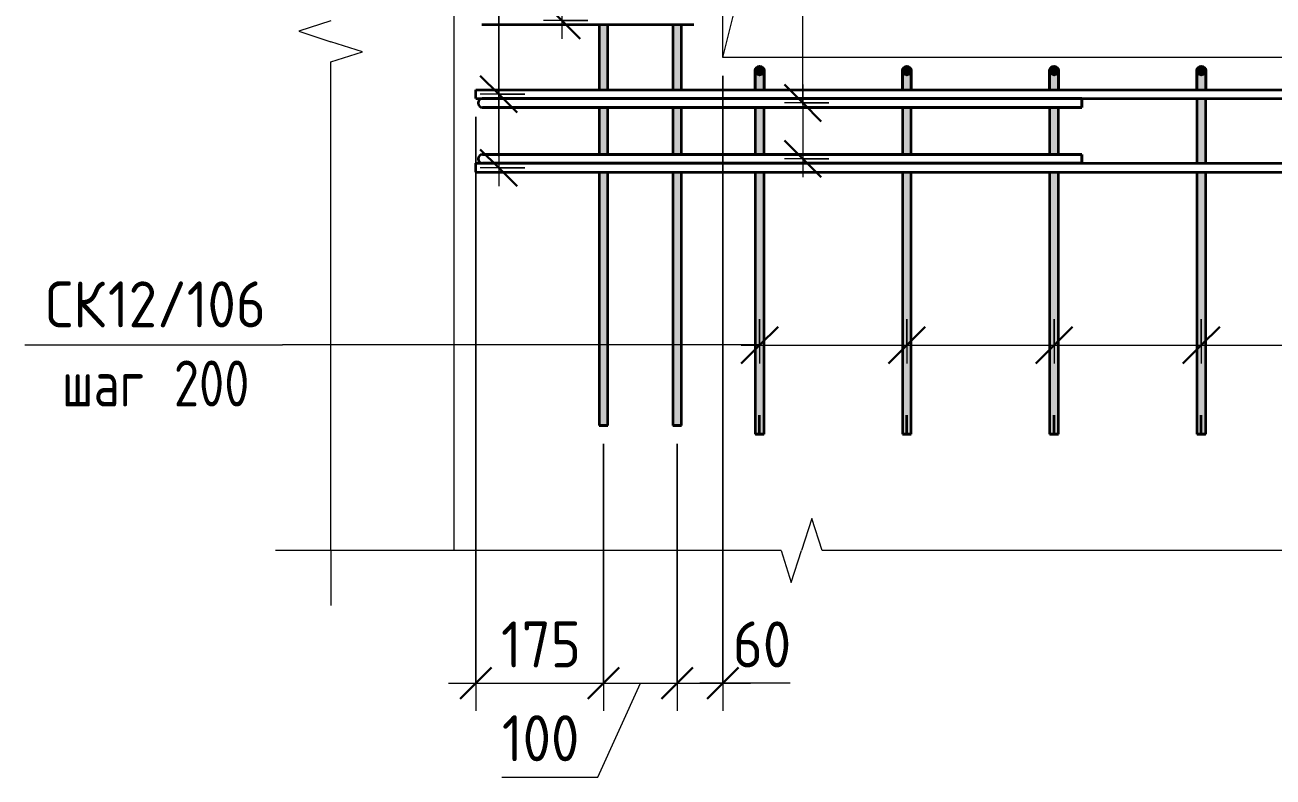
# Model space of a CAD drawing. Header units: millimetres. Extents: x -737 to 48133, y -5064 to 36443.
# Drawn here: x 44623 to 46319, y 692 to 1714 of the extents above; entities that cross this region are included whole.
import ezdxf

# ---------------------------------------------------------------- set-up
doc = ezdxf.new("R2010")
doc.units = ezdxf.units.MM
for name, color, linetype, lineweight in [('AA_Dim', 7, 'Continuous', 9), ('AA_Dim-25', 7, 'Continuous', 9), ('AA_Oformlenie', 7, 'Continuous', 9), ('AA_Vinoska', 7, 'Continuous', 9), ('AF_Okno', 7, 'Continuous', 20), ('AF_Stena_Опалубка', 253, 'Continuous', 20), ('KR_Armatura_Tonkie', 7, 'Continuous', 20)]:
    doc.layers.add(name, color=color, linetype=linetype, lineweight=lineweight)
doc.styles.add('ISOCPEUR_6', font='isocpeur.TTF', dxfattribs={"width": 0.9, "height": 62.5})
doc.styles.add('ISOCPEUR_8', font='isocpeur.TTF', dxfattribs={"width": 0.8, "height": 62.5})
doc.dimstyles.new('05_Округл_5мм__прозр__2', dxfattribs={"dimscale": 304.8, "dimtxt": 62.672186, "dimasz": 0.139436, "dimexe": 0.123031, "dimexo": 0.082021, "dimgap": 0.008202, "dimtad": 1, "dimdec": 0, "dimrnd": 5, "dimdsep": 46, "dimtxsty": 'ISOCPEUR_6', "dimblk1": 'OBLIQUE', "dimblk2": 'OBLIQUE', "dimsah": 1, "dimcen": 0.09, "dimdle": 0.123031, "dimazin": 0, "dimtfac": 1, "dimtdec": 4, "dimtix": 1, "dimtmove": 1, "dimatfit": 3, "dimfxl": 1, "dimtvp": 1, "dimtolj": 1, "dimtzin": 0, "dimlwd": 18, "dimlwe": 18, "dimarcsym": 2})
doc.dimstyles.new('05_Округл_5мм__прозр__3', dxfattribs={"dimscale": 304.8, "dimtxt": 62.672186, "dimasz": 0.139436, "dimexe": 0.123031, "dimexo": 0.082021, "dimgap": 0.008202, "dimtad": 1, "dimdec": 0, "dimrnd": 5, "dimdsep": 46, "dimtxsty": 'ISOCPEUR_6', "dimblk1": 'OBLIQUE', "dimblk2": 'OBLIQUE', "dimsah": 1, "dimcen": 0.09, "dimdle": 0.123031, "dimazin": 0, "dimtfac": 1, "dimtdec": 4, "dimtix": 1, "dimtmove": 0, "dimatfit": 3, "dimfxl": 1, "dimtvp": 1, "dimtolj": 1, "dimtzin": 0, "dimlwd": 18, "dimlwe": 18, "dimarcsym": 2})
doc.dimstyles.new('10_Раскладка_арматуры_с_засечками_1', dxfattribs={"dimscale": 304.8, "dimtxt": 0.18, "dimasz": 0.164042, "dimexe": 0.082021, "dimexo": 0, "dimgap": 0, "dimtad": 1, "dimdec": 3, "dimrnd": 0.001, "dimdsep": 46, "dimtxsty": 'ISOCPEUR_8', "dimblk1": 'OBLIQUE', "dimblk2": 'OBLIQUE', "dimsah": 1, "dimcen": 0.09, "dimdle": 0.082021, "dimazin": 0, "dimtfac": 1, "dimtdec": 4, "dimtix": 1, "dimtmove": 0, "dimatfit": 3, "dimfxl": 1, "dimtvp": 1, "dimtolj": 1, "dimtzin": 0, "dimlwd": 18, "dimlwe": 18, "dimarcsym": 2})

# ---------------------------------------------------------------- blocks, each defined once
blk = doc.blocks.new('231_Отверстие прямоугольное в стене _Окно_Стена_ - Отверстие прямоугольное с обрамлением-4126487-Схема обрамления отверстия 1500х1050 _h_')
at = {"layer": 'AF_Okno', "lineweight": 9}
for p, q in [((-33935, 2510), (-32645, 2720)), ((-34145, 1670), (-33935, 2510))]:
    blk.add_line(p, q, dxfattribs=at)
blk = doc.blocks.new('350_Стержень П торец СК-СГ _НесАрм_РабПлоск_ - 350_Стержень П торец СК-СГ _НесАрм_РабПлоск_-4140246-Схема обрамления отверстия 1500х1050 _h_')
at = {"layer": 'KR_Armatura_Tonkie', "lineweight": 35}
for points in [[(-34095, 1646), (-34093.4, 1646.2), (-34092, 1646.8), (-34090.8, 1647.8), (-34089.8, 1649), (-34089.2, 1650.4), (-34089, 1652), (-34089.2, 1653.6), (-34089.8, 1655), (-34090.8, 1656.2), (-34092, 1657.2), (-34093.4, 1657.8), (-34095, 1658), (-34097, 1657.6), (-34098, 1657.2), (-34099.2, 1656.2), (-34100.2, 1655), (-34100.8, 1653.6), (-34101, 1652), (-34100.8, 1650.4), (-34100.2, 1649), (-34099.2, 1647.8), (-34097, 1646.4), (-34096.6, 1646.2)], [(-34099.3, 1626), (-34095, 1626), (-34095, 1646), (-34097, 1646.4), (-34098.4, 1647.1), (-34099.8, 1648.5), (-34100.4, 1649.6), (-34100.8, 1650.4), (-34100.7, 1647.8), (-34101, 1646.1), (-34100.9, 1632.5), (-34100.2, 1626), (-34100, 1626)], [(-34094.8, 1626), (-34089.1, 1626), (-34089.1, 1645.7), (-34089.2, 1648.4), (-34089.2, 1650.4), (-34090.2, 1648.5), (-34091.6, 1647.1), (-34092.3, 1646.7), (-34093.9, 1646.1), (-34095, 1646), (-34094.9, 1626)], [(-34089, 1645.3), (-34089.3, 1647.7), (-34089.1, 1646.1), (-34089, 1645.4)]]:
    blk.add_hatch(color=256, dxfattribs=at).paths.add_polyline_path(points)
h = blk.add_hatch(color=256, dxfattribs=at)
h.paths.add_polyline_path([(-34100.8, 1626), (-34100.4, 1626), (-34100.7, 1629.6)])
h.paths.add_polyline_path([(-34100.9, 1646.6), (-34100.8, 1649.1), (-34100.9, 1646.7)])
h = blk.add_hatch(color=256, dxfattribs=at)
h.paths.add_polyline_path([(-34095, 1158), (-34095, 1514), (-34101, 1514), (-34100.8, 1158), (-34096.6, 1158)])
h.paths.add_polyline_path([(-34097.8, 1538), (-34095, 1538), (-34095, 1602), (-34101, 1602), (-34100.8, 1538), (-34098, 1538)])
h = blk.add_hatch(color=256, dxfattribs=at)
h.paths.add_polyline_path([(-34095, 1158), (-34089, 1158), (-34089.2, 1514), (-34095, 1514), (-34095, 1191.9)])
h.paths.add_polyline_path([(-34093.4, 1538), (-34089, 1538), (-34089.2, 1602), (-34095, 1602), (-34095, 1538), (-34093.7, 1538)])
at = {"layer": 'AA_Oformlenie'}
for start, end in [(90, 270), (270, 90)]:
    blk.add_arc((-34095, 1652), 6, start, end, dxfattribs=at)
at = {"layer": 'KR_Armatura_Tonkie', "lineweight": 35}
for p, q in [((-34101, 1602), (-34101, 1538)), ((-34089, 1538), (-34089, 1602)), ((-34101, 1514), (-34101, 1158)), ((-34089, 1158), (-34089, 1514)), ((-34095, 1158), (-34095, 1184)), ((-34095, 1158), (-34095, 1184)), ((-34095, 1158), (-34101, 1158)), ((-34100.8, 1158), (-34095, 1158)), ((-34095, 1158), (-34100.8, 1158)), ((-34100.8, 1158), (-34095, 1158)), ((-34095, 1158), (-34089.2, 1158)), ((-34089, 1158), (-34095, 1158)), ((-34095, 1158), (-34089.2, 1158)), ((-34089.2, 1158), (-34095, 1158))]:
    blk.add_line(p, q, dxfattribs=at)
at = {"layer": 'KR_Armatura_Tonkie', "lineweight": 35, "flags": 128}
for points in [[(-34101, 1652), (-34101, 1650), (-34101, 1644.4), (-34101, 1635.6), (-34101, 1626)], [(-34101, 1626), (-34101, 1627.7), (-34101, 1638.2), (-34101, 1646.2), (-34101, 1650.9), (-34101, 1652)], [(-34089, 1626), (-34089, 1627.7), (-34089, 1638.2), (-34089, 1646.2), (-34089, 1650.9), (-34089, 1652)], [(-34089, 1652), (-34089, 1650), (-34089, 1644.4), (-34089, 1635.6), (-34089, 1626)]]:
    blk.add_lwpolyline(points, dxfattribs=at)
at = {"layer": 'KR_Armatura_Tonkie', "lineweight": 35}
blk.add_circle((-34095, 1652), 6, dxfattribs=at)
blk = doc.blocks.new('350_Стержень верт с удлинением концов _НесАрм_РабПлоск_ - 350_Стержень верт с удлинением концов _НесАрм_РабПлоск_-V24-Схема обрамления отверстия 1500х1050 _h_')
at = {"layer": 'KR_Armatura_Tonkie', "lineweight": 35}
h = blk.add_hatch(color=256, dxfattribs=at)
h.paths.add_polyline_path([(-34207, 1170), (-34201, 1170), (-34201.2, 1514), (-34213, 1514), (-34212.8, 1170), (-34208.6, 1170)])
h.paths.add_polyline_path([(-34207, 1538), (-34201, 1538), (-34201.2, 1602), (-34213, 1602), (-34212.8, 1538), (-34207.2, 1538)])
h.paths.add_polyline_path([(-34205.7, 1626), (-34201, 1626), (-34201.2, 1714), (-34213, 1714), (-34212.8, 1626), (-34207, 1626)])
h.paths.add_polyline_path([(-34206.4, 1726), (-34201, 1726), (-34201.2, 1814), (-34213, 1814), (-34212.8, 1726), (-34207, 1726)])
h.paths.add_polyline_path([(-34206.4, 1826), (-34201, 1826), (-34201.2, 2014), (-34213, 2014), (-34212.8, 1826), (-34207, 1826)])
h.paths.add_polyline_path([(-34206.4, 2026), (-34201, 2026), (-34201.2, 2214), (-34213, 2214), (-34212.8, 2026), (-34207, 2026)])
h.paths.add_polyline_path([(-34206.4, 2226), (-34201, 2226), (-34201.2, 2414), (-34213, 2414), (-34212.8, 2226), (-34207, 2226)])
h.paths.add_polyline_path([(-34206.4, 2426), (-34201, 2426), (-34201.2, 2614), (-34213, 2614), (-34212.8, 2426), (-34207, 2426)])
h.paths.add_polyline_path([(-34206.4, 2626), (-34201, 2626.2), (-34201.2, 2776), (-34213, 2776), (-34212.8, 2626), (-34207, 2626)])
h.paths.add_polyline_path([(-34206.5, 2800), (-34201, 2800), (-34201.2, 2852), (-34213, 2852), (-34212.8, 2800), (-34207, 2800)])
h.paths.add_polyline_path([(-34206.6, 2876), (-34201, 2876), (-34201.2, 3540), (-34213, 3540), (-34212.8, 2876), (-34207, 2876)])
for p, q in [((-34213, 1714), (-34213, 1626)), ((-34201, 1626), (-34201, 1714)), ((-34213, 1602), (-34213, 1538)), ((-34201, 1538), (-34201, 1602)), ((-34213, 1514), (-34213, 1170)), ((-34201, 1170), (-34201, 1514)), ((-34201, 1170), (-34213, 1170)), ((-34212.8, 1170), (-34201.2, 1170))]:
    blk.add_line(p, q, dxfattribs=at)
blk = doc.blocks.new('350_Стержень верт с удлинением концов _НесАрм_РабПлоск_ - 350_Стержень верт с удлинением концов _НесАрм_РабПлоск_-V25-Схема обрамления отверстия 1500х1050 _h_')
at = {"layer": 'KR_Armatura_Tonkie', "lineweight": 35}
for p, q in [((-34213, 1714), (-34213, 1626)), ((-34201, 1626), (-34201, 1714)), ((-34213, 1602), (-34213, 1538)), ((-34201, 1538), (-34201, 1602)), ((-34213, 1514), (-34213, 1170)), ((-34201, 1170), (-34201, 1514)), ((-34212.8, 1170), (-34201.2, 1170)), ((-34201.2, 1170), (-34212.8, 1170))]:
    blk.add_line(p, q, dxfattribs=at)
blk = doc.blocks.new('350_Стержень верт с удлинением концов _НесАрм_РабПлоск_ - 350_Стержень верт с удлинением концов _НесАрм_РабПлоск_-4140946-Схема обрамления отверстия 1500х1050 _h_')
at = {"layer": 'KR_Armatura_Tonkie', "lineweight": 35}
h = blk.add_hatch(color=256, dxfattribs=at)
h.paths.add_polyline_path([(-32483, 1170), (-32477, 1170), (-32477.2, 1514), (-32489, 1514), (-32488.8, 1170), (-32484.6, 1170)])
h.paths.add_polyline_path([(-32483, 1538), (-32477, 1538), (-32477.2, 1602), (-32489, 1602), (-32488.8, 1538), (-32483.2, 1538)])
h.paths.add_polyline_path([(-32483, 1626), (-32477, 1626), (-32477.2, 1714), (-32489, 1714), (-32488.8, 1626), (-32483.3, 1626)])
h.paths.add_polyline_path([(-32478.8, 1726), (-32477, 1726), (-32477.2, 1814), (-32489, 1814), (-32488.8, 1726), (-32479, 1726)])
h.paths.add_polyline_path([(-32478.8, 1826), (-32477, 1826), (-32477.2, 2014), (-32489, 2014), (-32488.8, 1826), (-32479.1, 1826)])
h.paths.add_polyline_path([(-32478.8, 2026), (-32477, 2026), (-32477.2, 2214), (-32489, 2214), (-32488.8, 2026), (-32479.2, 2026)])
h.paths.add_polyline_path([(-32482.1, 2226), (-32477, 2226), (-32477.2, 2414), (-32489, 2414), (-32488.8, 2226), (-32483, 2226)])
h.paths.add_polyline_path([(-32478.8, 2426), (-32477, 2426), (-32477.2, 2614), (-32489, 2614), (-32488.8, 2426), (-32479.4, 2426)])
h.paths.add_polyline_path([(-32478.8, 2626), (-32477, 2626), (-32477.2, 2776), (-32489, 2776), (-32488.8, 2626), (-32479.5, 2626)])
h.paths.add_polyline_path([(-32482.5, 2800), (-32477, 2800), (-32477.2, 2852), (-32489, 2852), (-32488.8, 2800), (-32483, 2800)])
h.paths.add_polyline_path([(-32482.6, 2876), (-32477, 2876), (-32477.2, 3540), (-32489, 3540), (-32488.8, 2876), (-32483, 2876)])
for p, q in [((-32489, 1714), (-32489, 1626)), ((-32477, 1626), (-32477, 1714)), ((-32489, 1602), (-32489, 1538)), ((-32477, 1538), (-32477, 1602)), ((-32489, 1514), (-32489, 1170)), ((-32477, 1170), (-32477, 1514)), ((-32477, 1170), (-32489, 1170)), ((-32488.8, 1170), (-32477.2, 1170))]:
    blk.add_line(p, q, dxfattribs=at)
blk = doc.blocks.new('350_Стержень верт с удлинением концов _НесАрм_РабПлоск_ - 350_Стержень верт с удлинением концов _НесАрм_РабПлоск_-V21-Схема обрамления отверстия 1500х1050 _h_')
at = {"layer": 'KR_Armatura_Tonkie', "lineweight": 35}
for p, q in [((-32489, 1714), (-32489, 1626)), ((-32477, 1626), (-32477, 1714)), ((-32489, 1602), (-32489, 1538)), ((-32477, 1538), (-32477, 1602)), ((-32489, 1514), (-32489, 1170)), ((-32477, 1170), (-32477, 1514)), ((-32488.8, 1170), (-32477.2, 1170)), ((-32477.2, 1170), (-32488.8, 1170))]:
    blk.add_line(p, q, dxfattribs=at)
blk = doc.blocks.new('350_Стержень П торец СК-СГ _НесАрм_РабПлоск_ - 350_Стержень П торец СК-СГ _НесАрм_РабПлоск_-V28-Схема обрамления отверстия 1500х1050 _h_')
at = {"layer": 'KR_Armatura_Tonkie', "lineweight": 35}
for points in [[(-33495, 1646), (-33493.4, 1646.2), (-33492, 1646.8), (-33490.8, 1647.8), (-33489.8, 1649), (-33489.2, 1650.4), (-33489, 1652), (-33489.2, 1653.6), (-33489.8, 1655), (-33490.8, 1656.2), (-33492, 1657.2), (-33493.6, 1657.8), (-33495, 1658), (-33496.6, 1657.8), (-33498, 1657.2), (-33499.2, 1656.2), (-33500.2, 1655), (-33500.8, 1653.6), (-33501, 1652), (-33500.8, 1650.4), (-33500.2, 1649), (-33499.2, 1647.8), (-33497.7, 1646.7), (-33496.6, 1646.2)], [(-33499.2, 1626), (-33495, 1626), (-33495, 1646), (-33496.6, 1646.2), (-33498.4, 1647.1), (-33499.8, 1648.5), (-33500.4, 1649.6), (-33500.8, 1650.4), (-33500.7, 1647.8), (-33501, 1646.1), (-33500.9, 1632.5), (-33500.2, 1626), (-33499.3, 1626)], [(-33494.8, 1626), (-33489.1, 1626), (-33489.1, 1645.7), (-33489.2, 1648.4), (-33489.2, 1650.4), (-33490.2, 1648.5), (-33491.6, 1647.1), (-33492.3, 1646.7), (-33493.9, 1646.1), (-33495, 1646), (-33494.9, 1626)], [(-33489, 1645.3), (-33489.3, 1647.7), (-33489.1, 1646.1), (-33489, 1645.4)]]:
    blk.add_hatch(color=256, dxfattribs=at).paths.add_polyline_path(points)
h = blk.add_hatch(color=256, dxfattribs=at)
h.paths.add_polyline_path([(-33500.8, 1626), (-33500.4, 1626), (-33500.7, 1629.6)])
h.paths.add_polyline_path([(-33500.9, 1646.6), (-33500.8, 1649.1), (-33500.9, 1646.7)])
h = blk.add_hatch(color=256, dxfattribs=at)
h.paths.add_polyline_path([(-33495, 1158), (-33495, 1514), (-33501, 1514), (-33500.8, 1158), (-33496.6, 1158)])
h.paths.add_polyline_path([(-33498.2, 1526), (-33495, 1526), (-33495, 1614), (-33501, 1614), (-33500.8, 1526), (-33499.2, 1526)])
h = blk.add_hatch(color=256, dxfattribs=at)
h.paths.add_polyline_path([(-33495, 1158), (-33489, 1158), (-33489.2, 1514), (-33495, 1514), (-33495, 1285.2)])
h.paths.add_polyline_path([(-33490.8, 1526), (-33489, 1526), (-33489.2, 1614), (-33495, 1614), (-33495, 1526), (-33491, 1526)])
at = {"layer": 'AA_Oformlenie'}
for start, end in [(90, 270), (270, 90)]:
    blk.add_arc((-33495, 1652), 6, start, end, dxfattribs=at)
at = {"layer": 'KR_Armatura_Tonkie', "lineweight": 35}
for p, q in [((-33501, 1614), (-33501, 1526)), ((-33489, 1526), (-33489, 1614)), ((-33501, 1514), (-33501, 1158)), ((-33489, 1158), (-33489, 1514)), ((-33495, 1158), (-33495, 1184)), ((-33495, 1158), (-33495, 1184)), ((-33495, 1158), (-33501, 1158)), ((-33500.8, 1158), (-33495, 1158)), ((-33495, 1158), (-33500.8, 1158)), ((-33500.8, 1158), (-33495, 1158)), ((-33495, 1158), (-33489.2, 1158)), ((-33489, 1158), (-33495, 1158)), ((-33495, 1158), (-33489.2, 1158)), ((-33489.2, 1158), (-33495, 1158))]:
    blk.add_line(p, q, dxfattribs=at)
at = {"layer": 'KR_Armatura_Tonkie', "lineweight": 35, "flags": 128}
for points in [[(-33501, 1652), (-33501, 1650), (-33501, 1644.4), (-33501, 1635.6), (-33501, 1626)], [(-33501, 1626), (-33501, 1627.7), (-33501, 1638.2), (-33501, 1646.2), (-33501, 1650.9), (-33501, 1652)], [(-33489, 1626), (-33489, 1627.7), (-33489, 1638.2), (-33489, 1646.2), (-33489, 1650.9), (-33489, 1652)], [(-33489, 1652), (-33489, 1650), (-33489, 1644.4), (-33489, 1635.6), (-33489, 1626)]]:
    blk.add_lwpolyline(points, dxfattribs=at)
at = {"layer": 'KR_Armatura_Tonkie', "lineweight": 35}
blk.add_circle((-33495, 1652), 6, dxfattribs=at)
blk = doc.blocks.new('011_Прямоугольник обрыва _ЭлУзла_ - 011_Прямоугольник обрыва _ЭлУзла_-4156951-Схема обрамления отверстия 1500х1050 _h_')
at = {"layer": 'AA_Oformlenie'}
for p, q in [((-34677.7, 1000), (-34677.7, 1663.8)), ((-34065.8, 1000), (-34677.7, 1000)), ((-32786.9, 1000), (-34010.1, 1000))]:
    blk.add_line(p, q, dxfattribs=at)
blk = doc.blocks.new('DIMBLOCK170-Схема обрамления отверстия 1500х1050 _h_')
at = {"layer": 'AA_Dim-25', "lineweight": 18}
for p, q in [((45236, 1589), (45236, 782.1)), ((45236, 819.6), (45236, 1589)), ((45409.3, 1145), (45409.3, 782.1)), ((45409.3, 819.6), (45409.3, 1145)), ((45198.5, 819.6), (45409.3, 819.6))]:
    blk.add_line(p, q, dxfattribs=at)
at = {"layer": 'AA_Dim-25', "lineweight": 30}
for p, q in [((45236, 819.6), (45257.2, 840.9)), ((45409.3, 819.6), (45430.6, 840.9)), ((45236, 819.6), (45214.7, 798.4)), ((45409.3, 819.6), (45388.1, 798.4))]:
    blk.add_line(p, q, dxfattribs=at)
at = {"layer": 'AA_Dim-25', "color": 0, "lineweight": 18, "insert": (45270, 903.6), "char_height": 62.5, "width": 126.29, "attachment_point": 1, "line_spacing_factor": 1.135194, "style": 'ISOCPEUR_6'}
blk.add_mtext('175', dxfattribs=at)
blk = doc.blocks.new('_Oblique')
at = {"color": 0, "linetype": 'ByBlock', "lineweight": -2}
blk.add_line((-0.5, -0.5), (0.5, 0.5), dxfattribs=at)
blk = doc.blocks.new('DIMBLOCK171-Схема обрамления отверстия 1500х1050 _h_')
at = {"layer": 'AA_Dim-25', "lineweight": 18}
for p, q in [((45409.3, 1145), (45409.3, 782.1)), ((45409.3, 819.6), (45409.3, 1145)), ((45509.3, 1145), (45509.3, 782.1)), ((45509.3, 819.6), (45509.3, 1145)), ((45401.4, 692.1), (45459.3, 819.6)), ((45409.3, 819.6), (45509.3, 819.6)), ((45271.2, 692.1), (45401.4, 692.1))]:
    blk.add_line(p, q, dxfattribs=at)
at = {"layer": 'AA_Dim-25', "lineweight": 30}
for p, q in [((45409.3, 819.6), (45430.6, 840.9)), ((45509.3, 819.6), (45530.6, 840.9)), ((45409.3, 819.6), (45388.1, 798.4)), ((45509.3, 819.6), (45488.1, 798.4))]:
    blk.add_line(p, q, dxfattribs=at)
at = {"layer": 'AA_Dim-25', "color": 0, "lineweight": 18, "insert": (45271.2, 776.1), "char_height": 62.5, "width": 126.29, "attachment_point": 1, "line_spacing_factor": 1.135194, "style": 'ISOCPEUR_6'}
blk.add_mtext('100', dxfattribs=at)
blk = doc.blocks.new('DIMBLOCK172-Схема обрамления отверстия 1500х1050 _h_')
at = {"layer": 'AA_Dim-25', "lineweight": 18}
for p, q in [((45571.3, 1645), (45571.3, 782.1)), ((45571.3, 819.6), (45571.3, 1645)), ((45509.3, 1145), (45509.3, 782.1)), ((45509.3, 819.6), (45509.3, 1145)), ((45509.3, 819.6), (45608.8, 819.6)), ((45559.9, 819.6), (45540.3, 819.6)), ((45662.9, 819.6), (45559.9, 819.6))]:
    blk.add_line(p, q, dxfattribs=at)
at = {"layer": 'AA_Dim-25', "lineweight": 30}
for p, q in [((45509.3, 819.6), (45530.6, 840.9)), ((45571.3, 819.6), (45592.6, 840.9)), ((45509.3, 819.6), (45488.1, 798.4)), ((45571.3, 819.6), (45550.1, 798.4))]:
    blk.add_line(p, q, dxfattribs=at)
at = {"layer": 'AA_Dim-25', "color": 0, "lineweight": 18, "insert": (45584.9, 903.6), "char_height": 62.5, "width": 93.654, "attachment_point": 1, "line_spacing_factor": 1.135194, "style": 'ISOCPEUR_6'}
blk.add_mtext('60', dxfattribs=at)
blk = doc.blocks.new('042_М_Арматуры - Диам длина поз _ Комментарий-3662934-Схема обрамления отверстия 1500х1050 _h_')
at = {"layer": 'AA_Vinoska'}
blk.add_line((-35093, 1279.4), (-34743, 1279.4), dxfattribs=at)
blk = doc.blocks.new('DIMBLOCK176-Схема обрамления отверстия 1500х1050 _h_')
at = {"layer": 'AA_Dim-25', "lineweight": 18}
for p, q in [((45621.3, 1314.3), (45621.3, 1253.9)), ((45621.3, 1278.9), (45621.3, 1314.3)), ((45821.3, 1314.3), (45821.3, 1253.9)), ((45821.3, 1278.9), (45821.3, 1314.3)), ((45596.3, 1278.9), (45821.3, 1278.9))]:
    blk.add_line(p, q, dxfattribs=at)
at = {"layer": 'AA_Dim-25', "lineweight": 30}
for p, q in [((45621.3, 1278.9), (45646.3, 1303.9)), ((45821.3, 1278.9), (45846.3, 1303.9)), ((45621.3, 1278.9), (45596.3, 1253.9)), ((45821.3, 1278.9), (45796.3, 1253.9))]:
    blk.add_line(p, q, dxfattribs=at)
blk = doc.blocks.new('DIMBLOCK177-Схема обрамления отверстия 1500х1050 _h_')
at = {"layer": 'AA_Dim-25', "lineweight": 18}
for p, q in [((45821.3, 1314.3), (45821.3, 1253.9)), ((45821.3, 1278.9), (45821.3, 1314.3)), ((46021.3, 1314.3), (46021.3, 1253.9)), ((46021.3, 1278.9), (46021.3, 1314.3)), ((45821.3, 1278.9), (46021.3, 1278.9))]:
    blk.add_line(p, q, dxfattribs=at)
at = {"layer": 'AA_Dim-25', "lineweight": 30}
for p, q in [((45821.3, 1278.9), (45846.3, 1303.9)), ((46021.3, 1278.9), (46046.3, 1303.9)), ((45821.3, 1278.9), (45796.3, 1253.9)), ((46021.3, 1278.9), (45996.3, 1253.9))]:
    blk.add_line(p, q, dxfattribs=at)
blk = doc.blocks.new('DIMBLOCK178-Схема обрамления отверстия 1500х1050 _h_')
at = {"layer": 'AA_Dim-25', "lineweight": 18}
for p, q in [((46021.3, 1314.3), (46021.3, 1253.9)), ((46021.3, 1278.9), (46021.3, 1314.3)), ((46221.3, 1314.3), (46221.3, 1253.9)), ((46221.3, 1278.9), (46221.3, 1314.3)), ((46021.3, 1278.9), (46221.3, 1278.9))]:
    blk.add_line(p, q, dxfattribs=at)
at = {"layer": 'AA_Dim-25', "lineweight": 30}
for p, q in [((46021.3, 1278.9), (46046.3, 1303.9)), ((46221.3, 1278.9), (46246.3, 1303.9)), ((46021.3, 1278.9), (45996.3, 1253.9)), ((46221.3, 1278.9), (46196.3, 1253.9))]:
    blk.add_line(p, q, dxfattribs=at)
blk = doc.blocks.new('DIMBLOCK179-Схема обрамления отверстия 1500х1050 _h_')
at = {"layer": 'AA_Dim-25', "lineweight": 18}
for p, q in [((46221.3, 1314.3), (46221.3, 1253.9)), ((46221.3, 1278.9), (46221.3, 1314.3)), ((46421.3, 1314.3), (46421.3, 1253.9)), ((46421.3, 1278.9), (46421.3, 1314.3)), ((46221.3, 1278.9), (46421.3, 1278.9))]:
    blk.add_line(p, q, dxfattribs=at)
at = {"layer": 'AA_Dim-25', "lineweight": 30}
for p, q in [((46221.3, 1278.9), (46246.3, 1303.9)), ((46421.3, 1278.9), (46446.3, 1303.9)), ((46221.3, 1278.9), (46196.3, 1253.9)), ((46421.3, 1278.9), (46396.3, 1253.9))]:
    blk.add_line(p, q, dxfattribs=at)
blk = doc.blocks.new('DIMBLOCK190-Схема обрамления отверстия 1500х1050 _h_')
at = {"layer": 'AA_Dim-25', "lineweight": 30}
for p, q in [((45352.6, 1820), (45327.6, 1845)), ((45352.6, 1820), (45377.6, 1795)), ((45352.6, 1720), (45327.6, 1745)), ((45352.6, 1720), (45377.6, 1695))]:
    blk.add_line(p, q, dxfattribs=at)
at = {"layer": 'AA_Dim-25', "lineweight": 18}
for p, q in [((45387.9, 1820), (45327.6, 1820)), ((45352.6, 1820), (45352.6, 1695)), ((45352.6, 1820), (45387.9, 1820)), ((45387.9, 1720), (45327.6, 1720)), ((45352.6, 1720), (45387.9, 1720))]:
    blk.add_line(p, q, dxfattribs=at)
blk = doc.blocks.new('DIMBLOCK193-Схема обрамления отверстия 1500х1050 _h_')
at = {"layer": 'AA_Dim-25', "lineweight": 30}
for p, q in [((45680, 1608), (45655, 1633)), ((45680, 1608), (45705, 1583)), ((45680, 1532), (45655, 1557)), ((45680, 1532), (45705, 1507))]:
    blk.add_line(p, q, dxfattribs=at)
at = {"layer": 'AA_Dim-25', "lineweight": 18}
for p, q in [((45680, 1633), (45680, 1507)), ((45715.4, 1608), (45655, 1608)), ((45680, 1608), (45715.4, 1608)), ((45715.4, 1532), (45655, 1532)), ((45680, 1532), (45715.4, 1532))]:
    blk.add_line(p, q, dxfattribs=at)
blk = doc.blocks.new('DIMBLOCK201-Схема обрамления отверстия 1500х1050 _h_')
at = {"layer": 'AA_Dim-25', "lineweight": 30}
for p, q in [((45266.9, 2782), (45241.9, 2807)), ((45266.9, 2782), (45291.9, 2757)), ((45266.9, 1620), (45241.9, 1645)), ((45266.9, 1620), (45291.9, 1595))]:
    blk.add_line(p, q, dxfattribs=at)
at = {"layer": 'AA_Dim-25', "lineweight": 18}
for p, q in [((45302.2, 2782), (45241.9, 2782)), ((45266.9, 2782), (45266.9, 1620)), ((45266.9, 2782), (45302.2, 2782)), ((45302.2, 1620), (45241.9, 1620)), ((45266.9, 1620), (45302.2, 1620))]:
    blk.add_line(p, q, dxfattribs=at)
blk = doc.blocks.new('DIMBLOCK202-Схема обрамления отверстия 1500х1050 _h_')
at = {"layer": 'AA_Dim-25', "lineweight": 30}
for p, q in [((45266.9, 1620), (45241.9, 1645)), ((45266.9, 1620), (45291.9, 1595)), ((45266.9, 1520), (45241.9, 1545)), ((45266.9, 1520), (45291.9, 1495))]:
    blk.add_line(p, q, dxfattribs=at)
at = {"layer": 'AA_Dim-25', "lineweight": 18}
for p, q in [((45302.2, 1620), (45241.9, 1620)), ((45266.9, 1620), (45266.9, 1495)), ((45266.9, 1620), (45302.2, 1620)), ((45302.2, 1520), (45241.9, 1520)), ((45266.9, 1520), (45302.2, 1520))]:
    blk.add_line(p, q, dxfattribs=at)

msp = doc.modelspace()

# ---------------------------------------------------------------- linework, layer by layer
at = {"layer": 'AA_Vinoska'}
for p, q in [((45267.0831, 1535.6625), (45267.0831, 2961.8862)), ((45680.0243, 1606.0429), (45680.0243, 1838.5793)), ((45038.5985, 1719.4442), (44995.2735, 1705.3671)), ((44995.2735, 1705.3671), (45038.5985, 1691.2899)), ((45081.8998, 1677.5399), (45038.5985, 1691.2899)), ((45038.5985, 1663.7899), (45081.8998, 1677.5399)), ((45623.051, 1279.3574), (44973.3056, 1279.3574)), ((45692.1018, 1043.3251), (45678.0246, 1000)), ((45706.179, 1000), (45692.1018, 1043.3251)), ((45038.5985, 1000), (44963.5985, 1000)), ((45038.5985, 1000), (45038.5985, 925)), ((45650.5246, 1000), (45664.2746, 956.6987)), ((45664.2746, 956.6987), (45678.0246, 1000))]:
    msp.add_line(p, q, dxfattribs=at)
at = {"layer": 'AF_Stena_Опалубка'}
for p, q in [((45206.303, 1000), (45206.303, 2920)), ((45571.303, 1670), (45571.303, 2720)), ((47071.303, 1670), (45571.303, 1670))]:
    msp.add_line(p, q, dxfattribs=at)
at = {"layer": 'KR_Armatura_Tonkie', "lineweight": 35}
for p, q in [((45280.0825, 1714), (45244.0825, 1714)), ((45496.0825, 1714), (45280.0825, 1714)), ((45532.0825, 1714), (45496.0825, 1714)), ((45235.969, 1626), (47405.969, 1626)), ((45235.969, 1614), (45235.969, 1626)), ((45235.969, 1626), (47405.969, 1626)), ((45235.969, 1614), (45235.969, 1626)), ((45235.969, 1614), (47405.969, 1614)), ((45235.969, 1614), (47405.969, 1614)), ((45280.8925, 1614), (45244.8925, 1614)), ((45244.8925, 1614), (45280.8925, 1614)), ((46058.8925, 1614), (45280.8925, 1614)), ((45280.8925, 1614), (46058.8925, 1614)), ((45445.969, 1626), (47305.969, 1626)), ((45445.969, 1614), (47305.969, 1614)), ((46058.8925, 1614), (46058.8925, 1602)), ((46058.8925, 1602), (46058.8925, 1614)), ((45280.8925, 1602), (45244.8925, 1602)), ((45244.8925, 1602), (45280.8925, 1602)), ((46058.8925, 1602), (45280.8925, 1602)), ((45280.8925, 1602), (46058.8925, 1602)), ((45235.969, 1526), (47405.969, 1526)), ((45235.969, 1514), (45235.969, 1526)), ((45235.969, 1526), (47405.969, 1526)), ((45235.969, 1514), (45235.969, 1526)), ((45280.8925, 1538), (45244.8925, 1538)), ((45244.8925, 1538), (45280.8925, 1538)), ((45280.8925, 1526), (45244.8925, 1526)), ((45244.8925, 1526), (45280.8925, 1526)), ((46058.8925, 1538), (45280.8925, 1538)), ((45280.8925, 1538), (46058.8925, 1538)), ((46058.8925, 1526), (45280.8925, 1526)), ((45280.8925, 1526), (46058.8925, 1526)), ((46058.8925, 1538), (46058.8925, 1526)), ((46058.8925, 1526), (46058.8925, 1538)), ((45235.969, 1514), (47405.969, 1514)), ((45235.969, 1514), (47405.969, 1514))]:
    msp.add_line(p, q, dxfattribs=at)
for centre in [(45244.8925, 1608), (45244.8925, 1608), (45244.8925, 1532), (45244.8925, 1532)]:
    msp.add_arc(centre, 6, 90, 270, dxfattribs=at)

# ---------------------------------------------------------------- block references
at = {"layer": 'AA_Oformlenie'}
msp.add_blockref('011_Прямоугольник обрыва _ЭлУзла_ - 011_Прямоугольник обрыва _ЭлУзла_-4156951-Схема обрамления отверстия 1500х1050 _h_', (79716.303, 0), dxfattribs=at)
at = {"layer": 'AA_Vinoska'}
msp.add_blockref('042_М_Арматуры - Диам длина поз _ Комментарий-3662934-Схема обрамления отверстия 1500х1050 _h_', (79716.303, 0), dxfattribs=at)
at = {"layer": 'AF_Okno'}
msp.add_blockref('231_Отверстие прямоугольное в стене _Окно_Стена_ - Отверстие прямоугольное с обрамлением-4126487-Схема обрамления отверстия 1500х1050 _h_', (79716.303, 0), dxfattribs=at)
at = {"layer": 'KR_Armatura_Tonkie', "lineweight": 35}
for name, p in [('350_Стержень верт с удлинением концов _НесАрм_РабПлоск_ - 350_Стержень верт с удлинением концов _НесАрм_РабПлоск_-4140946-Схема обрамления отверстия 1500х1050 _h_', (77892.303, 0)), ('350_Стержень верт с удлинением концов _НесАрм_РабПлоск_ - 350_Стержень верт с удлинением концов _НесАрм_РабПлоск_-V21-Схема обрамления отверстия 1500х1050 _h_', (77892.303, 0)), ('350_Стержень верт с удлинением концов _НесАрм_РабПлоск_ - 350_Стержень верт с удлинением концов _НесАрм_РабПлоск_-V24-Схема обрамления отверстия 1500х1050 _h_', (79716.303, 0)), ('350_Стержень верт с удлинением концов _НесАрм_РабПлоск_ - 350_Стержень верт с удлинением концов _НесАрм_РабПлоск_-V25-Схема обрамления отверстия 1500х1050 _h_', (79716.303, 0)), ('350_Стержень П торец СК-СГ _НесАрм_РабПлоск_ - 350_Стержень П торец СК-СГ _НесАрм_РабПлоск_-4140246-Схема обрамления отверстия 1500х1050 _h_', (79716.303, 0)), ('350_Стержень П торец СК-СГ _НесАрм_РабПлоск_ - 350_Стержень П торец СК-СГ _НесАрм_РабПлоск_-4140246-Схема обрамления отверстия 1500х1050 _h_', (79916.303, 0)), ('350_Стержень П торец СК-СГ _НесАрм_РабПлоск_ - 350_Стержень П торец СК-СГ _НесАрм_РабПлоск_-4140246-Схема обрамления отверстия 1500х1050 _h_', (80116.303, 0)), ('350_Стержень П торец СК-СГ _НесАрм_РабПлоск_ - 350_Стержень П торец СК-СГ _НесАрм_РабПлоск_-V28-Схема обрамления отверстия 1500х1050 _h_', (79716.303, 0))]:
    msp.add_blockref(name, p, dxfattribs=at)

# ---------------------------------------------------------------- texts
at = {"layer": 'AA_Vinoska', "char_height": 62.5, "attachment_point": 1}
for s, insert, width, style in [('СК', (44651.1716, 1365.6137), 102.816422, 'ISOCPEUR_6'), ('12/106', (44736.0036, 1365.6137), 263.354344, 'ISOCPEUR_6'), (' 200', (44793.732, 1258.1373), 166.751, 'ISOCPEUR_8'), ('шаг', (44673.3466, 1258.1373), 145.907125, 'ISOCPEUR_8')]:
    msp.add_mtext(s, dxfattribs=dict(at, insert=insert, width=width, style=style))

# ---------------------------------------------------------------- dimensions: what is measured, and where the dimension line sits
at = {"layer": 'AA_Dim', "lineweight": 18}
for base, p1, p2, override, picture, middle in [((45266.893, 1620), (45302.2483, 2782), (45302.2483, 1620), {"dimpost": '<>', "dimfxl": 1162}, 'DIMBLOCK201-Схема обрамления отверстия 1500х1050 _h_', (45235.643, 2201)), ((45352.5768, 1720), (45387.9321, 1820), (45387.9321, 1720), {"dimpost": '<>', "dimfxl": 100}, 'DIMBLOCK190-Схема обрамления отверстия 1500х1050 _h_', (45321.3268, 1770)), ((45266.893, 1520), (45302.2483, 1620), (45302.2483, 1520), {"dimpost": '<>', "dimfxl": 100}, 'DIMBLOCK202-Схема обрамления отверстия 1500х1050 _h_', (45235.643, 1570)), ((45680.0412, 1532), (45715.3965, 1608), (45715.3965, 1532), {"dimpost": '<>', "dimfxl": 76}, 'DIMBLOCK193-Схема обрамления отверстия 1500х1050 _h_', (45648.7912, 1570))]:
    dim = msp.add_linear_dim(base=base, p1=p1, p2=p2, angle=90, dimstyle='10_Раскладка_арматуры_с_засечками_1', override=override, dxfattribs=at)
    dim.commit()
    dim.dimension.update_dxf_attribs({"geometry": picture, "text_midpoint": middle})
for base, p1, p2, override, picture, middle in [((45571.303, 819.6493), (45509.303, 1170), (45571.303, 1670), {"dimpost": '<>', "dimfxl": 503.829336}, 'DIMBLOCK172-Схема обрамления отверстия 1500х1050 _h_', (45631.7012, 861.9025)), ((45509.303, 819.6493), (45409.303, 1170), (45509.303, 1170), {"dimpost": '<>', "dimfxl": 100}, 'DIMBLOCK171-Схема обрамления отверстия 1500х1050 _h_', (45334.3454, 734.4025))]:
    dim = msp.add_linear_dim(base=base, p1=p1, p2=p2, dimstyle='05_Округл_5мм__прозр__2', override=override, dxfattribs=at)
    dim.commit()
    dim.dimension.update_dxf_attribs({"geometry": picture, "text_midpoint": middle, "dimtype": 160})
for base, p1, p2, dimstyle, override, picture, middle in [((45409.303, 819.6493), (45235.969, 1614), (45409.303, 1170), '05_Округл_5мм__прозр__3', {"dimpost": '<>', "dimfxl": 476.634724}, 'DIMBLOCK170-Схема обрамления отверстия 1500х1050 _h_', (45322.636, 853.3993)), ((45821.303, 1278.937), (45621.303, 1314.2924), (45821.303, 1314.2924), '10_Раскладка_арматуры_с_засечками_1', {"dimpost": '<>', "dimfxl": 200}, 'DIMBLOCK176-Схема обрамления отверстия 1500х1050 _h_', (45721.303, 1310.187)), ((46021.303, 1278.937), (45821.303, 1314.2924), (46021.303, 1314.2924), '10_Раскладка_арматуры_с_засечками_1', {"dimpost": '<>', "dimfxl": 200}, 'DIMBLOCK177-Схема обрамления отверстия 1500х1050 _h_', (45921.303, 1310.187)), ((46221.303, 1278.937), (46021.303, 1314.2924), (46221.303, 1314.2924), '10_Раскладка_арматуры_с_засечками_1', {"dimpost": '<>', "dimfxl": 200}, 'DIMBLOCK178-Схема обрамления отверстия 1500х1050 _h_', (46121.303, 1310.187)), ((46421.303, 1278.937), (46221.303, 1314.2924), (46421.303, 1314.2924), '10_Раскладка_арматуры_с_засечками_1', {"dimpost": '<>', "dimfxl": 200}, 'DIMBLOCK179-Схема обрамления отверстия 1500х1050 _h_', (46321.303, 1310.187))]:
    dim = msp.add_linear_dim(base=base, p1=p1, p2=p2, dimstyle=dimstyle, override=override, dxfattribs=at)
    dim.commit()
    dim.dimension.update_dxf_attribs({"geometry": picture, "text_midpoint": middle})

doc.saveas('drawing.dxf')
